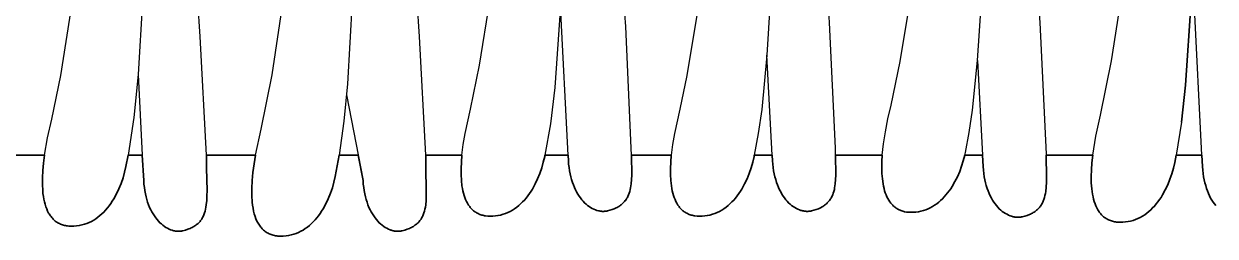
# Model space of a CAD drawing. Header units: millimetres. Extents: x 0 to 1881, y -1115 to 723.
# Drawn here: x 317.7 to 425.9, y -891.3 to -872 of the extents above; entities that cross this region are included whole.
import ezdxf

# ---------------------------------------------------------------- set-up
doc = ezdxf.new("R2010")
doc.units = ezdxf.units.MM
doc.layers.add('Blocks', color=7, linetype='Continuous')
doc.layers.add('Blocks$Inner', color=7, linetype='Continuous', lineweight=25, true_color=0x007f00)
doc.layers.add('Blocks$Outline', color=7, linetype='Continuous', lineweight=35, true_color=0xff3f3f)

# ---------------------------------------------------------------- blocks, each defined once
blk = doc.blocks.new('PK4 Lounge Chair Back')
at = {"layer": 'Blocks$Inner'}
for p, q in [((348.04, 231.1), (346.32, 231.1)), ((372.86, 231.1), (376.49, 231.1))]:
    blk.add_line(p, q, dxfattribs=at)
for points in [[(315.34, 245.1), (315.55, 241.9), (315.94, 232.1), (315.96, 231.1), (319.53, 231.1), (319.8, 232.68), (320.19, 234.38), (321.02, 238.35), (322.07, 245.1)], [(328.44, 245.1), (328.05, 238.45), (327.65, 234.53), (327.14, 231.1), (328.42, 231.1)], [(410.21, 679.56), (410.28, 679.39), (410.35, 679.22), (412.29, 381.58), (412.43, 359.6), (415.11, 359.6), (413.29, 245.1), (413.18, 245.1), (409.83, 245.1), (409.97, 243.16), (410.54, 231.19), (410.54, 231.1), (414.78, 231.1), (415.06, 232.84), (415.48, 234.74), (416.48, 239.67), (417.32, 245.1)], [(425.96, 226.52), (425.84, 226.68), (425.72, 226.84), (425.6, 227.02), (425.49, 227.21), (425.39, 227.42), (425.29, 227.63), (425.2, 227.85), (425.12, 228.09), (425.04, 228.34), (424.97, 228.59), (424.91, 228.86), (424.85, 229.15), (424.81, 229.44), (424.77, 229.74), (424.75, 230.06), (424.69, 231.1)], [(354.17, 231.1), (353.62, 241.9), (353.39, 245.1), (352.59, 254.53), (349.44, 359.6), (349.42, 360.92), (349.29, 379.4), (349.27, 381.58), (345.1, 381.58)], [(328.05, 238.45), (328.42, 231.1), (328.55, 228.79), (328.57, 228.48), (328.61, 228.17), (328.65, 227.88), (328.71, 227.6), (328.77, 227.33), (328.84, 227.07), (328.91, 226.82), (329, 226.59), (329.09, 226.36), (329.19, 226.15), (329.29, 225.95), (329.4, 225.76), (329.52, 225.58), (329.64, 225.41), (329.76, 225.25), (329.89, 225.11), (330.02, 224.97), (330.16, 224.85), (330.29, 224.73), (330.43, 224.63), (330.57, 224.54), (330.71, 224.46), (330.86, 224.39), (331, 224.33), (331.14, 224.28), (331.21, 224.26), (331.28, 224.24), (331.36, 224.23), (331.43, 224.21), (331.5, 224.2), (331.57, 224.2), (331.63, 224.19), (331.7, 224.19), (331.77, 224.19), (331.84, 224.19), (331.91, 224.2), (331.97, 224.21), (332.04, 224.22), (332.1, 224.23), (332.34, 224.3), (332.56, 224.37), (332.66, 224.4), (332.76, 224.44), (332.86, 224.49), (332.95, 224.53), (333.04, 224.58), (333.12, 224.63), (333.2, 224.68), (333.28, 224.73), (333.35, 224.79), (333.42, 224.84), (333.49, 224.9), (333.55, 224.96), (333.61, 225.03), (333.67, 225.09), (333.72, 225.16), (333.77, 225.23), (333.82, 225.3), (333.86, 225.37), (333.9, 225.45), (333.94, 225.52), (334.02, 225.68), (334.08, 225.85), (334.13, 226.02), (334.17, 226.2), (334.21, 226.39), (334.24, 226.58), (334.28, 226.99), (334.3, 227.42), (334.31, 227.88), (334.26, 229.92), (334.25, 231.1), (333.69, 241.9), (333.46, 245.1)], [(347.5, 245.1), (347.08, 237.6), (346.74, 234.18), (346.32, 231.1), (345.96, 229.18), (345.84, 228.66), (345.69, 228.14), (345.52, 227.64), (345.32, 227.15), (345.1, 226.67), (344.85, 226.22), (344.71, 226.01), (344.57, 225.8), (344.43, 225.6), (344.27, 225.4), (344.12, 225.22), (343.95, 225.04), (343.78, 224.87), (343.6, 224.71), (343.42, 224.56), (343.23, 224.43), (343.03, 224.3), (342.83, 224.19), (342.62, 224.08), (342.4, 223.99), (342.18, 223.92), (341.95, 223.85), (341.72, 223.8), (341.48, 223.77), (341.23, 223.75), (340.98, 223.74), (340.86, 223.75), (340.75, 223.75), (340.64, 223.77), (340.53, 223.78), (340.43, 223.8), (340.32, 223.83), (340.22, 223.85), (340.13, 223.89), (340.03, 223.92), (339.94, 223.96), (339.85, 224.01), (339.77, 224.05), (339.68, 224.11), (339.6, 224.16), (339.53, 224.22), (339.45, 224.28), (339.38, 224.35), (339.31, 224.42), (339.24, 224.5), (339.18, 224.57), (339.12, 224.65), (339.06, 224.74), (339, 224.83), (338.95, 224.92), (338.89, 225.01), (338.84, 225.11), (338.75, 225.32), (338.67, 225.54), (338.6, 225.78), (338.54, 226.02), (338.49, 226.28), (338.45, 226.56), (338.41, 226.84), (338.37, 227.44), (338.37, 228.09), (338.4, 228.79), (338.47, 229.52), (338.7, 231.1)], [(367.11, 231.1), (367.14, 230.6), (367.16, 230.29), (367.2, 229.98), (367.24, 229.69), (367.29, 229.41), (367.36, 229.14), (367.43, 228.88), (367.5, 228.63), (367.59, 228.4), (367.68, 228.17), (367.78, 227.96), (367.88, 227.76), (367.99, 227.57), (368.11, 227.39), (368.23, 227.22), (368.35, 227.06), (368.48, 226.92), (368.61, 226.78), (368.75, 226.66), (368.88, 226.54), (369.02, 226.44), (369.16, 226.35), (369.3, 226.27), (369.45, 226.2), (369.59, 226.14), (369.73, 226.09), (369.87, 226.05), (369.94, 226.04), (370.01, 226.03), (370.08, 226.02), (370.15, 226.01), (370.22, 226), (370.29, 226), (370.36, 226), (370.43, 226.01), (370.5, 226.01), (370.56, 226.02), (370.63, 226.03), (370.69, 226.05), (370.91, 226.1), (371.12, 226.17), (371.31, 226.24), (371.48, 226.32), (371.57, 226.36), (371.65, 226.4), (371.72, 226.45), (371.8, 226.5), (371.87, 226.55), (371.94, 226.6), (372, 226.65), (372.06, 226.7), (372.12, 226.76), (372.18, 226.82), (372.23, 226.88), (372.28, 226.94), (372.33, 227), (372.38, 227.07), (372.42, 227.13), (372.46, 227.2), (372.5, 227.27), (372.54, 227.34), (372.6, 227.49), (372.66, 227.64), (372.71, 227.8), (372.75, 227.97), (372.79, 228.14), (372.82, 228.32), (372.84, 228.5), (372.88, 228.88), (372.89, 229.29), (372.86, 231.1), (372.85, 231.74), (372.35, 242.8), (372.18, 245.1)], [(391.41, 231.1), (391.4, 231.74), (390.86, 243.16), (390.73, 245.1), (389.8, 256.34), (387.69, 359.43)], [(382.79, 342.69), (381.66, 274.83), (382.87, 271.27), (383.5, 269.11), (384.11, 266.72), (384.69, 263.93), (385.17, 260.94), (385.49, 257.8), (385.63, 254.53), (385.47, 245.1), (385.18, 240.18)], [(334.25, 231.1), (338.7, 231.1), (339.21, 233.47), (340.21, 238.4), (341.21, 245.1), (342.95, 262.66), (343.3, 272.81), (342.95, 262.66), (341.21, 245.1), (337.04, 245.1)], [(403.55, 233.17), (403.85, 235.19), (404.32, 239.72), (404.66, 245.1), (404.84, 254.9), (404.69, 258.31), (404.33, 261.58), (403.82, 264.67)], [(422.84, 234.09), (423.22, 237.48), (423.72, 245.1), (423.83, 248.95), (423.86, 253.99), (423.71, 257.33), (423.37, 260.54)], [(357.47, 231.1), (357.58, 232.06), (357.75, 233.08), (358.23, 235.28), (359.07, 239.29), (360, 245.1), (356.04, 245.1)], [(379.02, 245.1), (377.91, 238.34), (377.25, 235.28), (376.77, 233.08), (376.61, 232.06), (376.49, 231.1), (376.44, 230.48), (376.42, 229.89), (376.42, 229.34), (376.44, 228.81), (376.5, 228.32), (376.54, 228.09), (376.58, 227.87), (376.63, 227.65), (376.69, 227.45), (376.75, 227.25), (376.83, 227.07), (376.91, 226.89), (376.99, 226.73), (377.09, 226.57), (377.14, 226.5), (377.19, 226.43), (377.24, 226.36), (377.3, 226.29), (377.36, 226.23), (377.42, 226.17), (377.48, 226.11), (377.54, 226.06), (377.61, 226.01), (377.67, 225.96), (377.74, 225.91), (377.81, 225.86), (377.89, 225.82), (377.96, 225.79), (378.04, 225.75), (378.12, 225.72), (378.2, 225.69), (378.29, 225.66), (378.37, 225.64), (378.46, 225.62), (378.55, 225.6), (378.64, 225.58), (378.83, 225.56), (379.03, 225.55), (379.28, 225.56), (379.53, 225.58), (379.76, 225.61), (380, 225.66), (380.23, 225.73), (380.45, 225.8), (380.66, 225.89), (380.87, 226), (381.07, 226.11), (381.27, 226.24), (381.46, 226.38), (381.65, 226.52), (381.82, 226.68), (382, 226.85), (382.16, 227.03), (382.32, 227.21), (382.47, 227.41), (382.62, 227.61), (382.76, 227.82), (382.89, 228.03), (383.14, 228.49), (383.37, 228.96), (383.57, 229.45), (383.74, 229.95), (383.89, 230.47), (384.01, 230.99), (384.03, 231.1), (385.65, 231.1), (385.18, 240.18), (384.7, 235.26), (384.39, 233.06), (384.03, 231.1)], [(385.65, 231.1), (385.68, 230.6), (385.71, 230.29), (385.74, 229.98), (385.78, 229.69), (385.84, 229.41), (385.9, 229.14), (385.97, 228.88), (386.05, 228.63), (386.13, 228.4), (386.22, 228.17), (386.32, 227.96), (386.43, 227.76), (386.54, 227.57), (386.65, 227.39), (386.77, 227.22), (386.89, 227.06), (387.02, 226.92), (387.15, 226.78), (387.29, 226.66), (387.42, 226.54), (387.56, 226.44), (387.7, 226.35), (387.85, 226.27), (387.99, 226.2), (388.13, 226.14), (388.27, 226.09), (388.35, 226.07), (388.42, 226.05), (388.49, 226.04), (388.56, 226.03), (388.63, 226.02), (388.7, 226.01), (388.77, 226), (388.84, 226), (388.9, 226), (388.97, 226.01), (389.04, 226.01), (389.1, 226.02), (389.17, 226.03), (389.23, 226.05), (389.45, 226.1), (389.66, 226.17), (389.85, 226.24), (390.03, 226.32), (390.19, 226.4), (390.27, 226.45), (390.34, 226.5), (390.41, 226.55), (390.48, 226.6), (390.54, 226.65), (390.61, 226.7), (390.66, 226.76), (390.72, 226.82), (390.77, 226.88), (390.83, 226.94), (390.87, 227), (390.92, 227.07), (390.96, 227.13), (391, 227.2), (391.08, 227.34), (391.15, 227.49), (391.2, 227.64), (391.25, 227.8), (391.3, 227.97), (391.33, 228.14), (391.36, 228.32), (391.39, 228.5), (391.42, 228.88), (391.43, 229.29), (391.41, 231.1), (395.66, 231.1), (395.77, 232.13), (395.94, 233.24), (396.17, 234.41), (396.46, 235.65), (397.29, 239.62), (398.18, 245.1)], [(414.78, 231.1), (414.7, 230.42), (414.66, 229.78), (414.64, 229.17), (414.65, 228.59), (414.69, 228.06), (414.72, 227.8), (414.76, 227.56), (414.81, 227.32), (414.86, 227.1), (414.92, 226.88), (414.99, 226.68), (415.07, 226.49), (415.15, 226.31), (415.25, 226.13), (415.3, 226.05), (415.35, 225.97), (415.4, 225.9), (415.46, 225.83), (415.52, 225.76), (415.58, 225.69), (415.64, 225.63), (415.71, 225.57), (415.77, 225.51), (415.84, 225.45), (415.92, 225.4), (415.99, 225.35), (416.06, 225.31), (416.14, 225.27), (416.22, 225.23), (416.3, 225.19), (416.39, 225.16), (416.48, 225.13), (416.57, 225.1), (416.66, 225.08), (416.75, 225.06), (416.85, 225.04), (416.94, 225.03), (417.05, 225.02), (417.25, 225.01), (417.51, 225.02), (417.75, 225.04), (417.99, 225.07), (418.22, 225.12), (418.45, 225.18), (418.67, 225.26), (418.89, 225.35), (419.1, 225.45), (419.3, 225.57), (419.5, 225.69), (419.69, 225.83), (419.87, 225.98), (420.05, 226.14), (420.22, 226.31), (420.39, 226.48), (420.55, 226.67), (420.7, 226.86), (420.85, 227.07), (420.99, 227.27), (421.12, 227.49), (421.37, 227.94), (421.59, 228.41), (421.79, 228.91), (421.96, 229.41), (422.11, 229.92), (422.23, 230.45), (422.36, 231.1), (424.69, 231.1), (424, 245.1)], [(423.72, 245.1), (423.22, 237.48), (422.84, 234.09), (422.36, 231.1)], [(404.76, 231.1), (403.15, 231.1), (403.21, 231.35), (403.55, 233.17), (403.85, 235.19), (404.32, 239.72), (404.76, 231.1), (404.82, 230.06), (404.85, 229.74), (404.88, 229.44), (404.92, 229.15), (404.98, 228.86), (405.04, 228.59), (405.11, 228.34), (405.19, 228.09), (405.27, 227.85), (405.36, 227.63), (405.46, 227.42), (405.57, 227.21), (405.68, 227.02), (405.79, 226.84), (405.91, 226.68), (406.03, 226.52), (406.16, 226.37), (406.29, 226.24), (406.43, 226.11), (406.56, 226), (406.7, 225.9), (406.84, 225.81), (406.99, 225.73), (407.13, 225.66), (407.27, 225.6), (407.41, 225.55), (407.49, 225.53), (407.56, 225.51), (407.63, 225.5), (407.7, 225.48), (407.77, 225.47), (407.84, 225.47), (407.91, 225.46), (407.98, 225.46), (408.04, 225.46), (408.11, 225.46), (408.18, 225.47), (408.24, 225.48), (408.31, 225.49), (408.37, 225.5), (408.61, 225.56), (408.83, 225.63), (409.03, 225.71), (409.12, 225.75), (409.21, 225.8), (409.3, 225.84), (409.38, 225.89), (409.46, 225.94), (409.54, 225.99), (409.61, 226.05), (409.68, 226.1), (409.75, 226.16), (409.81, 226.22), (409.87, 226.28), (409.93, 226.35), (409.98, 226.41), (410.03, 226.48), (410.08, 226.55), (410.12, 226.62), (410.17, 226.7), (410.21, 226.77), (410.28, 226.93), (410.31, 227.01), (410.34, 227.09), (410.39, 227.26), (410.44, 227.44), (410.48, 227.62), (410.51, 227.81), (410.55, 228.21), (410.57, 228.64), (410.58, 229.09), (410.54, 231.1)], [(346.99, 236.6), (348.48, 228.79), (348.5, 228.48), (348.54, 228.17), (348.58, 227.88), (348.63, 227.6), (348.7, 227.33), (348.77, 227.07), (348.84, 226.82), (348.93, 226.59), (349.02, 226.36), (349.12, 226.15), (349.22, 225.95), (349.33, 225.76), (349.45, 225.58), (349.57, 225.41), (349.69, 225.25), (349.82, 225.11), (349.95, 224.97), (350.08, 224.85), (350.22, 224.73), (350.36, 224.63), (350.5, 224.54), (350.64, 224.46), (350.79, 224.39), (350.93, 224.33), (351, 224.3), (351.07, 224.28), (351.14, 224.26), (351.21, 224.24), (351.28, 224.23), (351.35, 224.21), (351.42, 224.2), (351.49, 224.2), (351.56, 224.19), (351.63, 224.19), (351.7, 224.19), (351.77, 224.19), (351.83, 224.2), (351.9, 224.21), (351.97, 224.22), (352.03, 224.23), (352.27, 224.3), (352.49, 224.37), (352.69, 224.44), (352.79, 224.49), (352.88, 224.53), (352.96, 224.58), (353.05, 224.63), (353.13, 224.68), (353.2, 224.73), (353.28, 224.79), (353.35, 224.84), (353.41, 224.9), (353.48, 224.96), (353.54, 225.03), (353.59, 225.09), (353.65, 225.16), (353.7, 225.23), (353.75, 225.3), (353.79, 225.37), (353.83, 225.45), (353.87, 225.52), (353.91, 225.6), (353.94, 225.68), (354.01, 225.85), (354.06, 226.02), (354.1, 226.2), (354.14, 226.39), (354.17, 226.58), (354.21, 226.99), (354.23, 227.42), (354.23, 227.88), (354.19, 229.92), (354.17, 231.1), (357.47, 231.1), (357.42, 230.48), (357.39, 229.89), (357.39, 229.34), (357.42, 228.81), (357.47, 228.32), (357.51, 228.09), (357.56, 227.87), (357.61, 227.65), (357.67, 227.45), (357.73, 227.25), (357.8, 227.07), (357.88, 226.89), (357.97, 226.73), (358.06, 226.57), (358.11, 226.5), (358.17, 226.43), (358.22, 226.36), (358.28, 226.29), (358.33, 226.23), (358.39, 226.17), (358.46, 226.11), (358.52, 226.06), (358.58, 226.01), (358.65, 225.96), (358.72, 225.91), (358.79, 225.86), (358.87, 225.82), (358.94, 225.79), (359.02, 225.75), (359.1, 225.72), (359.18, 225.69), (359.26, 225.66), (359.35, 225.64), (359.44, 225.62), (359.53, 225.6), (359.62, 225.58), (359.81, 225.56), (360, 225.55), (360.26, 225.56), (360.5, 225.58), (360.74, 225.61), (360.98, 225.66), (361.2, 225.73), (361.42, 225.8), (361.64, 225.89), (361.85, 226), (362.05, 226.11), (362.25, 226.24), (362.44, 226.38), (362.62, 226.52), (362.8, 226.68), (362.97, 226.85), (363.14, 227.03), (363.3, 227.21), (363.45, 227.41), (363.6, 227.61), (363.74, 227.82), (363.87, 228.03), (364.12, 228.49), (364.34, 228.96), (364.54, 229.45), (364.72, 229.95), (364.86, 230.47), (364.99, 230.99), (365.01, 231.1)], [(319.53, 231.1), (319.44, 230.39), (319.38, 229.7), (319.35, 229.06), (319.35, 228.45), (319.38, 227.88), (319.4, 227.61), (319.44, 227.35), (319.48, 227.1), (319.53, 226.86), (319.59, 226.64), (319.66, 226.42), (319.74, 226.22), (319.82, 226.02), (319.91, 225.84), (319.96, 225.76), (320.02, 225.67), (320.07, 225.59), (320.13, 225.52), (320.19, 225.44), (320.25, 225.37), (320.31, 225.3), (320.38, 225.24), (320.44, 225.18), (320.51, 225.12), (320.59, 225.06), (320.66, 225.01), (320.74, 224.96), (320.82, 224.92), (320.9, 224.88), (320.98, 224.84), (321.07, 224.8), (321.16, 224.77), (321.25, 224.75), (321.34, 224.72), (321.44, 224.7), (321.54, 224.68), (321.64, 224.67), (321.74, 224.66), (321.85, 224.65), (321.96, 224.65), (322.21, 224.65), (322.46, 224.67), (322.7, 224.71), (322.93, 224.76), (323.16, 224.82), (323.38, 224.9), (323.59, 224.99), (323.8, 225.09), (324.01, 225.21), (324.2, 225.33), (324.39, 225.47), (324.58, 225.62), (324.76, 225.78), (324.93, 225.94), (325.09, 226.12), (325.25, 226.31), (325.4, 226.5), (325.55, 226.7), (325.69, 226.91), (325.83, 227.13), (326.07, 227.58), (326.3, 228.05), (326.5, 228.54), (326.67, 229.05), (326.82, 229.56), (326.94, 230.08), (327.14, 231.1)], [(395.66, 231.1), (395.63, 230.52), (395.62, 229.97), (395.63, 229.45), (395.67, 228.96), (395.73, 228.5), (395.77, 228.28), (395.82, 228.07), (395.87, 227.87), (395.93, 227.68), (396, 227.5), (396.08, 227.33), (396.16, 227.17), (396.24, 227.01), (396.34, 226.87), (396.44, 226.73), (396.55, 226.61), (396.61, 226.55), (396.66, 226.49), (396.73, 226.44), (396.79, 226.39), (396.85, 226.34), (396.92, 226.29), (396.99, 226.25), (397.06, 226.21), (397.13, 226.17), (397.2, 226.13), (397.28, 226.1), (397.35, 226.07), (397.43, 226.04), (397.51, 226.02), (397.6, 225.99), (397.68, 225.97), (397.86, 225.94), (398.04, 225.92), (398.23, 225.92), (398.48, 225.92), (398.71, 225.94), (398.95, 225.97), (399.17, 226.02), (399.4, 226.08), (399.61, 226.15), (399.82, 226.24), (400.02, 226.33), (400.22, 226.44), (400.41, 226.56), (400.6, 226.69), (400.78, 226.83), (400.95, 226.98), (401.12, 227.14), (401.29, 227.31), (401.44, 227.49), (401.59, 227.67), (401.74, 227.86), (401.88, 228.06), (402.01, 228.27), (402.26, 228.7), (402.48, 229.15), (402.69, 229.62), (402.86, 230.1), (403.02, 230.6), (403.15, 231.1)]]:
    blk.add_lwpolyline(points, dxfattribs=at)
blk.add_lwpolyline([(365.9, 237.24), (365.5, 233.96), (365.01, 231.1), (367.11, 231.1), (366.43, 244.69), (366.41, 245.1), (366.45, 245.1), (366.43, 244.69)], close=True, dxfattribs=at)
at = {"layer": 'Blocks$Outline'}
for points in [[(315.96, 231.1), (319.53, 231.1)], [(319.53, 231.1), (319.44, 230.39), (319.38, 229.7), (319.35, 229.06), (319.35, 228.45), (319.38, 227.88), (319.4, 227.61), (319.44, 227.35), (319.48, 227.1), (319.53, 226.86), (319.59, 226.64), (319.66, 226.42), (319.74, 226.22), (319.82, 226.02), (319.91, 225.84), (319.96, 225.76), (320.02, 225.67), (320.07, 225.59), (320.13, 225.52), (320.19, 225.44), (320.25, 225.37), (320.31, 225.3), (320.38, 225.24), (320.44, 225.18), (320.51, 225.12), (320.59, 225.06), (320.66, 225.01), (320.74, 224.96), (320.82, 224.92), (320.9, 224.88), (320.98, 224.84), (321.07, 224.8), (321.16, 224.77), (321.25, 224.75), (321.34, 224.72), (321.44, 224.7), (321.54, 224.68), (321.64, 224.67), (321.74, 224.66), (321.85, 224.65), (321.96, 224.65), (322.21, 224.65), (322.46, 224.67), (322.7, 224.71), (322.93, 224.76), (323.16, 224.82), (323.38, 224.9), (323.59, 224.99), (323.8, 225.09), (324.01, 225.21), (324.2, 225.33), (324.39, 225.47), (324.58, 225.62), (324.76, 225.78), (324.93, 225.94), (325.09, 226.12), (325.25, 226.31), (325.4, 226.5), (325.55, 226.7), (325.69, 226.91), (325.83, 227.13), (326.07, 227.58), (326.3, 228.05), (326.5, 228.54), (326.67, 229.05), (326.82, 229.56), (326.94, 230.08), (327.14, 231.1)], [(327.14, 231.1), (328.42, 231.1)], [(328.42, 231.1), (328.55, 228.79), (328.57, 228.48), (328.61, 228.17), (328.65, 227.88), (328.71, 227.6), (328.77, 227.33), (328.84, 227.07), (328.91, 226.82), (329, 226.59), (329.09, 226.36), (329.19, 226.15), (329.29, 225.95), (329.4, 225.76), (329.52, 225.58), (329.64, 225.41), (329.76, 225.25), (329.89, 225.11), (330.02, 224.97), (330.16, 224.85), (330.29, 224.73), (330.43, 224.63), (330.57, 224.54), (330.71, 224.46), (330.86, 224.39), (331, 224.33), (331.14, 224.28), (331.21, 224.26), (331.28, 224.24), (331.36, 224.23), (331.43, 224.21), (331.5, 224.2), (331.57, 224.2), (331.63, 224.19), (331.7, 224.19), (331.77, 224.19), (331.84, 224.19), (331.91, 224.2), (331.97, 224.21), (332.04, 224.22), (332.1, 224.23), (332.34, 224.3), (332.56, 224.37), (332.66, 224.4), (332.76, 224.44), (332.86, 224.49), (332.95, 224.53), (333.04, 224.58), (333.12, 224.63), (333.2, 224.68), (333.28, 224.73), (333.35, 224.79), (333.42, 224.84), (333.49, 224.9), (333.55, 224.96), (333.61, 225.03), (333.67, 225.09), (333.72, 225.16), (333.77, 225.23), (333.82, 225.3), (333.86, 225.37), (333.9, 225.45), (333.94, 225.52), (334.02, 225.68), (334.08, 225.85), (334.13, 226.02), (334.17, 226.2), (334.21, 226.39), (334.24, 226.58), (334.28, 226.99), (334.3, 227.42), (334.31, 227.88), (334.26, 229.92), (334.25, 231.1)], [(334.25, 231.1), (338.7, 231.1)], [(338.7, 231.1), (338.47, 229.52), (338.4, 228.79), (338.37, 228.09), (338.37, 227.44), (338.41, 226.84), (338.45, 226.56), (338.49, 226.28), (338.54, 226.02), (338.6, 225.78), (338.67, 225.54), (338.75, 225.32), (338.84, 225.11), (338.89, 225.01), (338.95, 224.92), (339, 224.83), (339.06, 224.74), (339.12, 224.65), (339.18, 224.57), (339.24, 224.5), (339.31, 224.42), (339.38, 224.35), (339.45, 224.28), (339.53, 224.22), (339.6, 224.16), (339.68, 224.11), (339.77, 224.05), (339.85, 224.01), (339.94, 223.96), (340.03, 223.92), (340.13, 223.89), (340.22, 223.85), (340.32, 223.83), (340.43, 223.8), (340.53, 223.78), (340.64, 223.77), (340.75, 223.75), (340.86, 223.75), (340.98, 223.74), (341.23, 223.75), (341.48, 223.77), (341.72, 223.8), (341.95, 223.85), (342.18, 223.92), (342.4, 223.99), (342.62, 224.08), (342.83, 224.19), (343.03, 224.3), (343.23, 224.43), (343.42, 224.56), (343.6, 224.71), (343.78, 224.87), (343.95, 225.04), (344.12, 225.22), (344.27, 225.4), (344.43, 225.6), (344.57, 225.8), (344.71, 226.01), (344.85, 226.22), (345.1, 226.67), (345.32, 227.15), (345.52, 227.64), (345.69, 228.14), (345.84, 228.66), (345.96, 229.18), (346.32, 231.1)], [(346.32, 231.1), (348.04, 231.1)], [(348.04, 231.1), (348.48, 228.79), (348.5, 228.48), (348.54, 228.17), (348.58, 227.88), (348.63, 227.6), (348.7, 227.33), (348.77, 227.07), (348.84, 226.82), (348.93, 226.59), (349.02, 226.36), (349.12, 226.15), (349.22, 225.95), (349.33, 225.76), (349.45, 225.58), (349.57, 225.41), (349.69, 225.25), (349.82, 225.11), (349.95, 224.97), (350.08, 224.85), (350.22, 224.73), (350.36, 224.63), (350.5, 224.54), (350.64, 224.46), (350.79, 224.39), (350.93, 224.33), (351, 224.3), (351.07, 224.28), (351.14, 224.26), (351.21, 224.24), (351.28, 224.23), (351.35, 224.21), (351.42, 224.2), (351.49, 224.2), (351.56, 224.19), (351.63, 224.19), (351.7, 224.19), (351.77, 224.19), (351.83, 224.2), (351.9, 224.21), (351.97, 224.22), (352.03, 224.23), (352.27, 224.3), (352.49, 224.37), (352.69, 224.44), (352.79, 224.49), (352.88, 224.53), (352.96, 224.58), (353.05, 224.63), (353.13, 224.68), (353.2, 224.73), (353.28, 224.79), (353.35, 224.84), (353.41, 224.9), (353.48, 224.96), (353.54, 225.03), (353.59, 225.09), (353.65, 225.16), (353.7, 225.23), (353.75, 225.3), (353.79, 225.37), (353.83, 225.45), (353.87, 225.52), (353.91, 225.6), (353.94, 225.68), (354.01, 225.85), (354.06, 226.02), (354.1, 226.2), (354.14, 226.39), (354.17, 226.58), (354.21, 226.99), (354.23, 227.42), (354.23, 227.88), (354.19, 229.92), (354.17, 231.1), (357.47, 231.1), (357.42, 230.48), (357.39, 229.89), (357.39, 229.34), (357.42, 228.81), (357.47, 228.32), (357.51, 228.09), (357.56, 227.87), (357.61, 227.65), (357.67, 227.45), (357.73, 227.25), (357.8, 227.07), (357.88, 226.89), (357.97, 226.73), (358.06, 226.57), (358.11, 226.5), (358.17, 226.43), (358.22, 226.36), (358.28, 226.29), (358.33, 226.23), (358.39, 226.17), (358.46, 226.11), (358.52, 226.06), (358.58, 226.01), (358.65, 225.96), (358.72, 225.91), (358.79, 225.86), (358.87, 225.82), (358.94, 225.79), (359.02, 225.75), (359.1, 225.72), (359.18, 225.69), (359.26, 225.66), (359.35, 225.64), (359.44, 225.62), (359.53, 225.6), (359.62, 225.58), (359.81, 225.56), (360, 225.55), (360.26, 225.56), (360.5, 225.58), (360.74, 225.61), (360.98, 225.66), (361.2, 225.73), (361.42, 225.8), (361.64, 225.89), (361.85, 226), (362.05, 226.11), (362.25, 226.24), (362.44, 226.38), (362.62, 226.52), (362.8, 226.68), (362.97, 226.85), (363.14, 227.03), (363.3, 227.21), (363.45, 227.41), (363.6, 227.61), (363.74, 227.82), (363.87, 228.03), (364.12, 228.49), (364.34, 228.96), (364.54, 229.45), (364.72, 229.95), (364.86, 230.47), (364.99, 230.99), (365.01, 231.1)], [(365.01, 231.1), (367.11, 231.1)], [(367.11, 231.1), (367.14, 230.6), (367.16, 230.29), (367.2, 229.98), (367.24, 229.69), (367.29, 229.41), (367.36, 229.14), (367.43, 228.88), (367.5, 228.63), (367.59, 228.4), (367.68, 228.17), (367.78, 227.96), (367.88, 227.76), (367.99, 227.57), (368.11, 227.39), (368.23, 227.22), (368.35, 227.06), (368.48, 226.92), (368.61, 226.78), (368.75, 226.66), (368.88, 226.54), (369.02, 226.44), (369.16, 226.35), (369.3, 226.27), (369.45, 226.2), (369.59, 226.14), (369.73, 226.09), (369.87, 226.05), (369.94, 226.04), (370.01, 226.03), (370.08, 226.02), (370.15, 226.01), (370.22, 226), (370.29, 226), (370.36, 226), (370.43, 226.01), (370.5, 226.01), (370.56, 226.02), (370.63, 226.03), (370.69, 226.05), (370.91, 226.1), (371.12, 226.17), (371.31, 226.24), (371.48, 226.32), (371.57, 226.36), (371.65, 226.4), (371.72, 226.45), (371.8, 226.5), (371.87, 226.55), (371.94, 226.6), (372, 226.65), (372.06, 226.7), (372.12, 226.76), (372.18, 226.82), (372.23, 226.88), (372.28, 226.94), (372.33, 227), (372.38, 227.07), (372.42, 227.13), (372.46, 227.2), (372.5, 227.27), (372.54, 227.34), (372.6, 227.49), (372.66, 227.64), (372.71, 227.8), (372.75, 227.97), (372.79, 228.14), (372.82, 228.32), (372.84, 228.5), (372.88, 228.88), (372.89, 229.29), (372.86, 231.1)], [(372.86, 231.1), (376.49, 231.1)], [(376.49, 231.1), (376.44, 230.48), (376.42, 229.89), (376.42, 229.34), (376.44, 228.81), (376.5, 228.32), (376.54, 228.09), (376.58, 227.87), (376.63, 227.65), (376.69, 227.45), (376.75, 227.25), (376.83, 227.07), (376.91, 226.89), (376.99, 226.73), (377.09, 226.57), (377.14, 226.5), (377.19, 226.43), (377.24, 226.36), (377.3, 226.29), (377.36, 226.23), (377.42, 226.17), (377.48, 226.11), (377.54, 226.06), (377.61, 226.01), (377.67, 225.96), (377.74, 225.91), (377.81, 225.86), (377.89, 225.82), (377.96, 225.79), (378.04, 225.75), (378.12, 225.72), (378.2, 225.69), (378.29, 225.66), (378.37, 225.64), (378.46, 225.62), (378.55, 225.6), (378.64, 225.58), (378.83, 225.56), (379.03, 225.55), (379.28, 225.56), (379.53, 225.58), (379.76, 225.61), (380, 225.66), (380.23, 225.73), (380.45, 225.8), (380.66, 225.89), (380.87, 226), (381.07, 226.11), (381.27, 226.24), (381.46, 226.38), (381.65, 226.52), (381.82, 226.68), (382, 226.85), (382.16, 227.03), (382.32, 227.21), (382.47, 227.41), (382.62, 227.61), (382.76, 227.82), (382.89, 228.03), (383.14, 228.49), (383.37, 228.96), (383.57, 229.45), (383.74, 229.95), (383.89, 230.47), (384.01, 230.99), (384.03, 231.1), (385.65, 231.1)], [(385.65, 231.1), (385.68, 230.6), (385.71, 230.29), (385.74, 229.98), (385.78, 229.69), (385.84, 229.41), (385.9, 229.14), (385.97, 228.88), (386.05, 228.63), (386.13, 228.4), (386.22, 228.17), (386.32, 227.96), (386.43, 227.76), (386.54, 227.57), (386.65, 227.39), (386.77, 227.22), (386.89, 227.06), (387.02, 226.92), (387.15, 226.78), (387.29, 226.66), (387.42, 226.54), (387.56, 226.44), (387.7, 226.35), (387.85, 226.27), (387.99, 226.2), (388.13, 226.14), (388.27, 226.09), (388.35, 226.07), (388.42, 226.05), (388.49, 226.04), (388.56, 226.03), (388.63, 226.02), (388.7, 226.01), (388.77, 226), (388.84, 226), (388.9, 226), (388.97, 226.01), (389.04, 226.01), (389.1, 226.02), (389.17, 226.03), (389.23, 226.05), (389.45, 226.1), (389.66, 226.17), (389.85, 226.24), (390.03, 226.32), (390.19, 226.4), (390.27, 226.45), (390.34, 226.5), (390.41, 226.55), (390.48, 226.6), (390.54, 226.65), (390.61, 226.7), (390.66, 226.76), (390.72, 226.82), (390.77, 226.88), (390.83, 226.94), (390.87, 227), (390.92, 227.07), (390.96, 227.13), (391, 227.2), (391.08, 227.34), (391.15, 227.49), (391.2, 227.64), (391.25, 227.8), (391.3, 227.97), (391.33, 228.14), (391.36, 228.32), (391.39, 228.5), (391.42, 228.88), (391.43, 229.29), (391.41, 231.1), (395.66, 231.1)], [(395.66, 231.1), (395.63, 230.52), (395.62, 229.97), (395.63, 229.45), (395.67, 228.96), (395.73, 228.5), (395.77, 228.28), (395.82, 228.07), (395.87, 227.87), (395.93, 227.68), (396, 227.5), (396.08, 227.33), (396.16, 227.17), (396.24, 227.01), (396.34, 226.87), (396.44, 226.73), (396.55, 226.61), (396.61, 226.55), (396.66, 226.49), (396.73, 226.44), (396.79, 226.39), (396.85, 226.34), (396.92, 226.29), (396.99, 226.25), (397.06, 226.21), (397.13, 226.17), (397.2, 226.13), (397.28, 226.1), (397.35, 226.07), (397.43, 226.04), (397.51, 226.02), (397.6, 225.99), (397.68, 225.97), (397.86, 225.94), (398.04, 225.92), (398.23, 225.92), (398.48, 225.92), (398.71, 225.94), (398.95, 225.97), (399.17, 226.02), (399.4, 226.08), (399.61, 226.15), (399.82, 226.24), (400.02, 226.33), (400.22, 226.44), (400.41, 226.56), (400.6, 226.69), (400.78, 226.83), (400.95, 226.98), (401.12, 227.14), (401.29, 227.31), (401.44, 227.49), (401.59, 227.67), (401.74, 227.86), (401.88, 228.06), (402.01, 228.27), (402.26, 228.7), (402.48, 229.15), (402.69, 229.62), (402.86, 230.1), (403.02, 230.6), (403.15, 231.1)], [(403.15, 231.1), (404.76, 231.1)], [(404.76, 231.1), (404.82, 230.06), (404.85, 229.74), (404.88, 229.44), (404.92, 229.15), (404.98, 228.86), (405.04, 228.59), (405.11, 228.34), (405.19, 228.09), (405.27, 227.85), (405.36, 227.63), (405.46, 227.42), (405.57, 227.21), (405.68, 227.02), (405.79, 226.84), (405.91, 226.68), (406.03, 226.52), (406.16, 226.37), (406.29, 226.24), (406.43, 226.11), (406.56, 226), (406.7, 225.9), (406.84, 225.81), (406.99, 225.73), (407.13, 225.66), (407.27, 225.6), (407.41, 225.55), (407.49, 225.53), (407.56, 225.51), (407.63, 225.5), (407.7, 225.48), (407.77, 225.47), (407.84, 225.47), (407.91, 225.46), (407.98, 225.46), (408.04, 225.46), (408.11, 225.46), (408.18, 225.47), (408.24, 225.48), (408.31, 225.49), (408.37, 225.5), (408.61, 225.56), (408.83, 225.63), (409.03, 225.71), (409.12, 225.75), (409.21, 225.8), (409.3, 225.84), (409.38, 225.89), (409.46, 225.94), (409.54, 225.99), (409.61, 226.05), (409.68, 226.1), (409.75, 226.16), (409.81, 226.22), (409.87, 226.28), (409.93, 226.35), (409.98, 226.41), (410.03, 226.48), (410.08, 226.55), (410.12, 226.62), (410.17, 226.7), (410.21, 226.77), (410.28, 226.93), (410.31, 227.01), (410.34, 227.09), (410.39, 227.26), (410.44, 227.44), (410.48, 227.62), (410.51, 227.81), (410.55, 228.21), (410.57, 228.64), (410.58, 229.09), (410.54, 231.1)], [(410.54, 231.1), (414.78, 231.1)], [(414.78, 231.1), (414.7, 230.42), (414.66, 229.78), (414.64, 229.17), (414.65, 228.59), (414.69, 228.06), (414.72, 227.8), (414.76, 227.56), (414.81, 227.32), (414.86, 227.1), (414.92, 226.88), (414.99, 226.68), (415.07, 226.49), (415.15, 226.31), (415.25, 226.13), (415.3, 226.05), (415.35, 225.97), (415.4, 225.9), (415.46, 225.83), (415.52, 225.76), (415.58, 225.69), (415.64, 225.63), (415.71, 225.57), (415.77, 225.51), (415.84, 225.45), (415.92, 225.4), (415.99, 225.35), (416.06, 225.31), (416.14, 225.27), (416.22, 225.23), (416.3, 225.19), (416.39, 225.16), (416.48, 225.13), (416.57, 225.1), (416.66, 225.08), (416.75, 225.06), (416.85, 225.04), (416.94, 225.03), (417.05, 225.02), (417.25, 225.01), (417.51, 225.02), (417.75, 225.04), (417.99, 225.07), (418.22, 225.12), (418.45, 225.18), (418.67, 225.26), (418.89, 225.35), (419.1, 225.45), (419.3, 225.57), (419.5, 225.69), (419.69, 225.83), (419.87, 225.98), (420.05, 226.14), (420.22, 226.31), (420.39, 226.48), (420.55, 226.67), (420.7, 226.86), (420.85, 227.07), (420.99, 227.27), (421.12, 227.49), (421.37, 227.94), (421.59, 228.41), (421.79, 228.91), (421.96, 229.41), (422.11, 229.92), (422.23, 230.45), (422.36, 231.1), (424.69, 231.1)], [(424.69, 231.1), (424.75, 230.06), (424.77, 229.74), (424.81, 229.44), (424.85, 229.15), (424.91, 228.86), (424.97, 228.59), (425.04, 228.34), (425.12, 228.09), (425.2, 227.85), (425.29, 227.63), (425.39, 227.42), (425.49, 227.21), (425.6, 227.02), (425.72, 226.84), (425.84, 226.68), (425.96, 226.52)]]:
    blk.add_lwpolyline(points, dxfattribs=at)

msp = doc.modelspace()

# ---------------------------------------------------------------- block references
at = {"layer": 'Blocks'}
msp.add_blockref('PK4 Lounge Chair Back', (0, -1115.03), dxfattribs=at)

doc.saveas('drawing.dxf')
